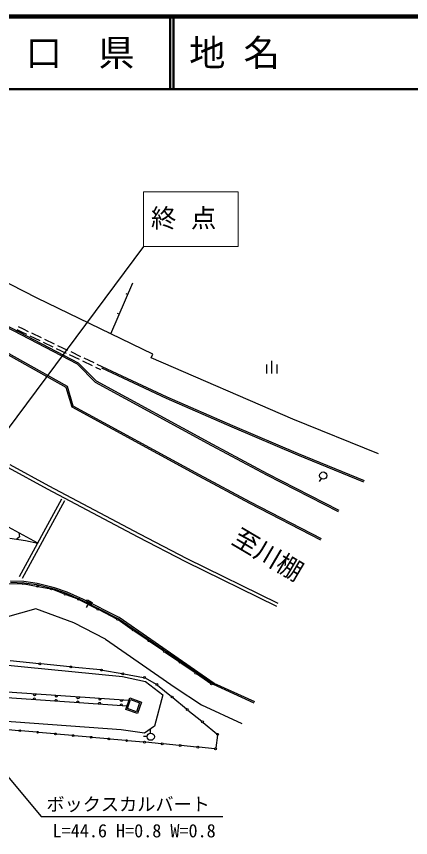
# Model space of a CAD drawing. Units: millimetres, scale not verified. Extents: x 40000 to 680000, y 20000 to 380000.
# Drawn here: x 346605 to 400863, y 267102 to 380000 of the extents above; entities that cross this region are included whole.
import ezdxf
from ezdxf.enums import TextEntityAlignment as Align

# ---------------------------------------------------------------- set-up
doc = ezdxf.new("R2010")
doc.units = ezdxf.units.MM
doc.header["$LTSCALE"] = 1000
for name, color, linetype, lineweight in [('M-BGD', 7, 'Continuous', 25), ('M-STR-HTXT', 7, 'Continuous', 13), ('M-STR-STRC', 7, 'Continuous', 25), ('M-STR-STRD', 7, 'Continuous', 25), ('M-TTL', 2, 'Continuous', 140), ('M-TTL-LINE', 7, 'Continuous', 50), ('引出線', 7, 'Continuous', 25)]:
    doc.layers.add(name, color=color, linetype=linetype, lineweight=lineweight)
doc.layers.add('M-BMK-HTXT', color=7, linetype='Continuous')
doc.layers.add('M-TTL-TXT', color=7, linetype='Continuous')
doc.styles.add('ＭＳ ゴシック', font='')
doc.styles.get('ＭＳ ゴシック').set_extended_font_data('MS Gothic')

msp = doc.modelspace()

# ---------------------------------------------------------------- linework, layer by layer
at = {"layer": 'M-BGD'}
for p, q in [((349479, 341269), (332266, 350047)), ((364118, 348374), (331582, 304751)), ((359616, 336367), (362616, 343361)), ((359616, 336367), (349479, 341269)), ((361929, 341759), (361699, 341857)), ((355015, 332168), (341596, 339181)), ((355135, 332331), (341669, 339369)), ((360772, 339063), (360543, 339161)), ((346653, 336958), (347329, 336620)), ((346854, 337361), (347526, 337025)), ((347329, 336620), (348016, 336293)), ((347526, 337025), (348211, 336699)), ((348663, 336484), (350018, 335841)), ((359616, 336367), (359386, 336465)), ((340529, 336214), (353406, 329032)), ((340557, 336428), (353574, 329167)), ((348468, 336079), (349823, 335435)), ((350469, 335626), (351824, 334983)), ((365383, 333561), (359616, 336367)), ((350274, 335221), (351629, 334577)), ((352081, 334363), (353436, 333719)), ((352276, 334768), (353631, 334125)), ((353887, 333505), (355242, 332861)), ((354083, 333910), (355437, 333266)), ((355889, 333052), (357244, 332408)), ((365177, 333083), (365383, 333561)), ((384648, 324635), (365177, 333083)), ((357510, 329669), (355015, 332168)), ((357631, 329831), (355135, 332331)), ((355694, 332646), (357049, 332003)), ((357696, 332194), (358381, 331868)), ((381084, 330899), (381084, 332124)), ((381784, 330899), (381784, 332649)), ((382484, 330899), (382484, 332124)), ((357500, 331788), (358188, 331462)), ((358297, 331687), (367227, 327527)), ((358381, 331868), (367309, 327709)), ((373526, 320961), (357510, 329669)), ((373621, 321137), (357631, 329831)), ((353406, 329032), (354222, 326328)), ((353574, 329167), (354390, 326464)), ((367227, 327527), (376249, 323558)), ((367309, 327709), (376329, 323742)), ((354222, 326328), (371688, 316834)), ((354390, 326464), (371783, 317010)), ((396427, 319839), (384648, 324635)), ((376249, 323558), (385300, 319707)), ((376329, 323742), (385377, 319891)), ((381091, 316929), (373526, 320961)), ((381184, 317107), (373621, 321137)), ((385300, 319707), (394391, 316014)), ((385377, 319891), (394467, 316200)), ((371688, 316834), (378686, 313077)), ((371783, 317010), (378779, 313254)), ((390919, 311896), (381091, 316929)), ((391010, 312074), (381184, 317107)), ((388564, 316454), (388288, 316037)), ((378686, 313077), (388472, 308060)), ((378779, 313254), (388563, 308238)), ((345071, 302001), (347413, 302024)), ((347623, 302088), (345795, 302154)), ((349410, 301845), (347623, 302088)), ((347660, 302002), (349371, 301678)), ((351788, 301241), (349410, 301845)), ((349617, 301632), (351328, 301308)), ((351568, 301240), (353188, 300620)), ((353518, 300672), (351788, 301241)), ((353421, 300531), (355041, 299911)), ((355732, 299670), (353518, 300672)), ((355269, 299809), (357717, 298559)), ((360628, 297191), (355732, 299670)), ((356709, 299613), (356193, 298757)), ((356260, 299604), (356384, 299810)), ((356911, 299212), (356260, 299604)), ((356384, 299810), (357035, 299417)), ((357035, 299417), (356911, 299212)), ((349260, 298536), (345060, 297365)), ((354490, 296605), (349260, 298536)), ((357939, 298445), (360386, 297194)), ((360601, 297066), (362557, 295723)), ((373731, 288125), (360628, 297191)), ((358884, 294376), (354490, 296605)), ((362763, 295582), (364719, 294239)), ((358884, 294376), (368473, 287744)), ((364925, 294097), (366881, 292754)), ((367087, 292612), (369043, 291269)), ((349717, 290997), (345728, 291398)), ((341519, 291199), (361187, 289237)), ((353955, 290571), (349966, 290972)), ((358192, 290145), (354204, 290546)), ((369249, 291128), (371206, 289785)), ((358440, 290111), (361148, 289640)), ((361187, 289237), (364357, 288577)), ((361394, 289597), (364102, 289126)), ((364334, 289044), (365839, 288199)), ((371412, 289643), (373368, 288300)), ((364357, 288577), (366752, 286726)), ((366045, 288059), (367940, 286508)), ((379323, 285596), (373731, 288125)), ((362081, 285966), (340129, 287462)), ((368473, 287744), (372061, 285338)), ((361815, 285182), (340130, 286660)), ((361655, 284709), (362203, 286327)), ((361908, 284832), (362326, 286069)), ((362203, 286327), (363816, 285735)), ((362326, 286069), (363561, 285615)), ((363816, 285735), (363252, 284147)), ((366752, 286726), (365625, 282440)), ((368134, 286350), (370029, 284799)), ((363252, 284147), (361655, 284709)), ((363130, 284402), (361908, 284832)), ((363561, 285615), (363130, 284402)), ((370222, 284640), (372117, 283090)), ((372061, 285338), (377647, 282771)), ((361032, 281936), (335930, 283756)), ((365625, 282440), (364255, 281461)), ((372310, 282931), (374205, 281380)), ((343202, 282200), (346956, 281816)), ((349405, 281587), (347205, 281792)), ((351855, 281359), (349654, 281564)), ((354305, 281132), (352104, 281336)), ((364255, 281461), (361032, 281936)), ((365078, 281472), (365061, 281972)), ((374285, 281177), (374045, 279422)), ((356755, 280904), (354554, 281109)), ((359205, 280676), (357004, 280881)), ((361655, 280448), (359454, 280653)), ((364104, 280221), (361904, 280425)), ((364595, 280991), (364096, 281010)), ((366554, 279993), (364353, 280197)), ((369004, 279765), (366803, 279970)), ((371454, 279537), (369253, 279742)), ((373904, 279309), (371703, 279514))]:
    msp.add_line(p, q, dxfattribs=at)
for centre, radius in [((388840, 316871), 500), ((347538, 302025), 125), ((349494, 301655), 125), ((351451, 301285), 125), ((353304, 300576), 125), ((355158, 299866), 125), ((357828, 298502), 125), ((360498, 297137), 125), ((362660, 295653), 125), ((364822, 294168), 125), ((366984, 292683), 125), ((369146, 291198), 125), ((349841, 290985), 125), ((354079, 290559), 125), ((358317, 290133), 125), ((358317, 290133), 125), ((361271, 289619), 125), ((364225, 289105), 125), ((371309, 289714), 125), ((365948, 288138), 125), ((373471, 288229), 125), ((368037, 286429), 125), ((370125, 284720), 125), ((372214, 283010), 125), ((347080, 281803), 125), ((347080, 281803), 125), ((349530, 281576), 125), ((351980, 281348), 125), ((354430, 281120), 125), ((365095, 280973), 500), ((374302, 281301), 125), ((356879, 280892), 125), ((359329, 280665), 125), ((361779, 280437), 125), ((364229, 280209), 125), ((366679, 279981), 125), ((369129, 279753), 125), ((371578, 279526), 125), ((374028, 279298), 125)]:
    msp.add_circle(centre, radius, dxfattribs=at)
for centre, start, end in [((349108, 286850), 176.10042, 356.10042), ((349069, 286051), 356.10042, 176.10042), ((352062, 285847), 356.10042, 176.10042), ((352101, 286646), 176.10042, 356.10042), ((355055, 285643), 356.10042, 176.10042), ((355094, 286442), 176.10042, 356.10042), ((358048, 285439), 356.10042, 176.10042), ((358087, 286238), 176.10042, 356.10042), ((361080, 286034), 176.10042, 356.10042), ((361041, 285235), 356.10042, 176.10042)]:
    msp.add_arc(centre, 200, start, end, dxfattribs=at)
at = {"layer": 'M-STR-HTXT'}
msp.add_lwpolyline([(364118, 348374), (377118, 348374), (377118, 355874), (364118, 355874)], close=True, dxfattribs=at)
at = {"layer": 'M-STR-STRC'}
for p, q in [((352821, 313608), (347002, 302949)), ((353216, 313392), (347397, 302733)), ((349552, 307581), (340408, 312545)), ((345716, 308281), (347879, 307935)), ((347039, 308429), (346673, 308128)), ((346958, 308989), (347039, 308429)), ((347879, 307935), (349552, 307581)), ((347641, 302288), (345786, 302355)), ((349448, 302041), (347641, 302288)), ((351844, 301433), (349448, 302041)), ((353590, 300859), (351844, 301433)), ((355819, 299850), (353590, 300859)), ((360730, 297364), (355819, 299850)), ((373830, 288300), (360730, 297364)), ((379405, 285778), (373830, 288300))]:
    msp.add_line(p, q, dxfattribs=at)
at = {"layer": 'M-STR-STRD'}
for p, q in [((345690, 318380), (351055, 315446)), ((345474, 317985), (350842, 315050)), ((350842, 315050), (363328, 308449)), ((351055, 315446), (363536, 308848)), ((363328, 308449), (369871, 305080)), ((363536, 308848), (370073, 305482)), ((369871, 305080), (382384, 298937)), ((370073, 305482), (382583, 299341))]:
    msp.add_line(p, q, dxfattribs=at)
at = {"layer": 'M-TTL'}
msp.add_line((680000, 380000), (40000, 380000), dxfattribs=at)
at = {"layer": 'M-TTL-LINE'}
for p, q in [((367750, 380000), (367750, 370000)), ((368250, 380000), (368250, 370000)), ((40000, 370000), (680000, 370000))]:
    msp.add_line(p, q, dxfattribs=at)
at = {"layer": '引出線'}
msp.add_lwpolyline([(335910, 286814), (350000, 270000), (375000, 270000)], dxfattribs=at)

# ---------------------------------------------------------------- texts
at = {"layer": 'M-BGD', "style": 'ＭＳ ゴシック'}
msp.add_text('L=44.6 H=0.8 W=0.8', height=1833, dxfattribs=at).set_placement((362812, 268048), align=Align.MIDDLE_CENTER)
at = {"layer": 'M-BMK-HTXT', "style": 'ＭＳ ゴシック'}
msp.add_text('至川棚', height=2566, rotation=329.404, dxfattribs=at).set_placement((381234, 306036), align=Align.MIDDLE_CENTER)
at = {"layer": 'M-STR-HTXT', "insert": (370618, 352124), "char_height": 2566, "attachment_point": 5, "style": 'ＭＳ ゴシック'}
msp.add_mtext('\\T1.57;終点', dxfattribs=at)
at = {"layer": 'M-TTL-TXT', "style": 'ＭＳ ゴシック'}
msp.add_text('山\u3000口\u3000県', height=3666, dxfattribs=at).set_placement((350375, 375000), align=Align.MIDDLE_CENTER)
msp.add_text('地 名', height=3666, dxfattribs=at).set_placement((370380, 375000), align=Align.MIDDLE_LEFT)
at = {"layer": '引出線', "style": 'ＭＳ ゴシック'}
msp.add_text('ボックスカルバート', height=1833, dxfattribs=at).set_placement((361985, 271689), align=Align.MIDDLE_CENTER)

doc.saveas('drawing.dxf')
